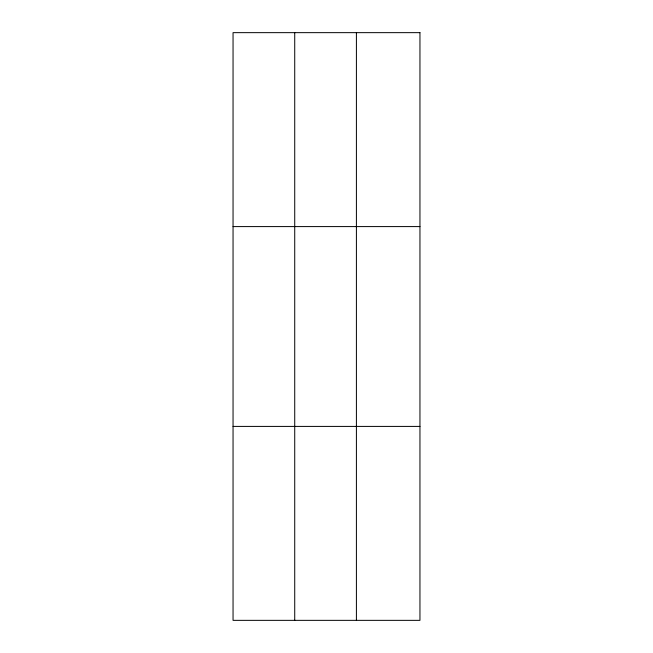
<?xml version="1.0" encoding="UTF-8"?>
<svg xmlns="http://www.w3.org/2000/svg" width="653" height="653" viewBox="0 0 653 653"><rect width="100%" height="100%" fill="white"/><g stroke="black" fill="none" stroke-linecap="round" stroke-linejoin="round"><path stroke-width="0.98" d="M294.723 620.35L294.723 32.65M356.407 620.35L356.407 32.65M233.048 226.591L419.952 226.591M233.048 426.409L419.952 426.409M419.952 32.65L419.952 620.35L233.048 620.35L233.048 32.65L419.952 32.65"/></g></svg>
